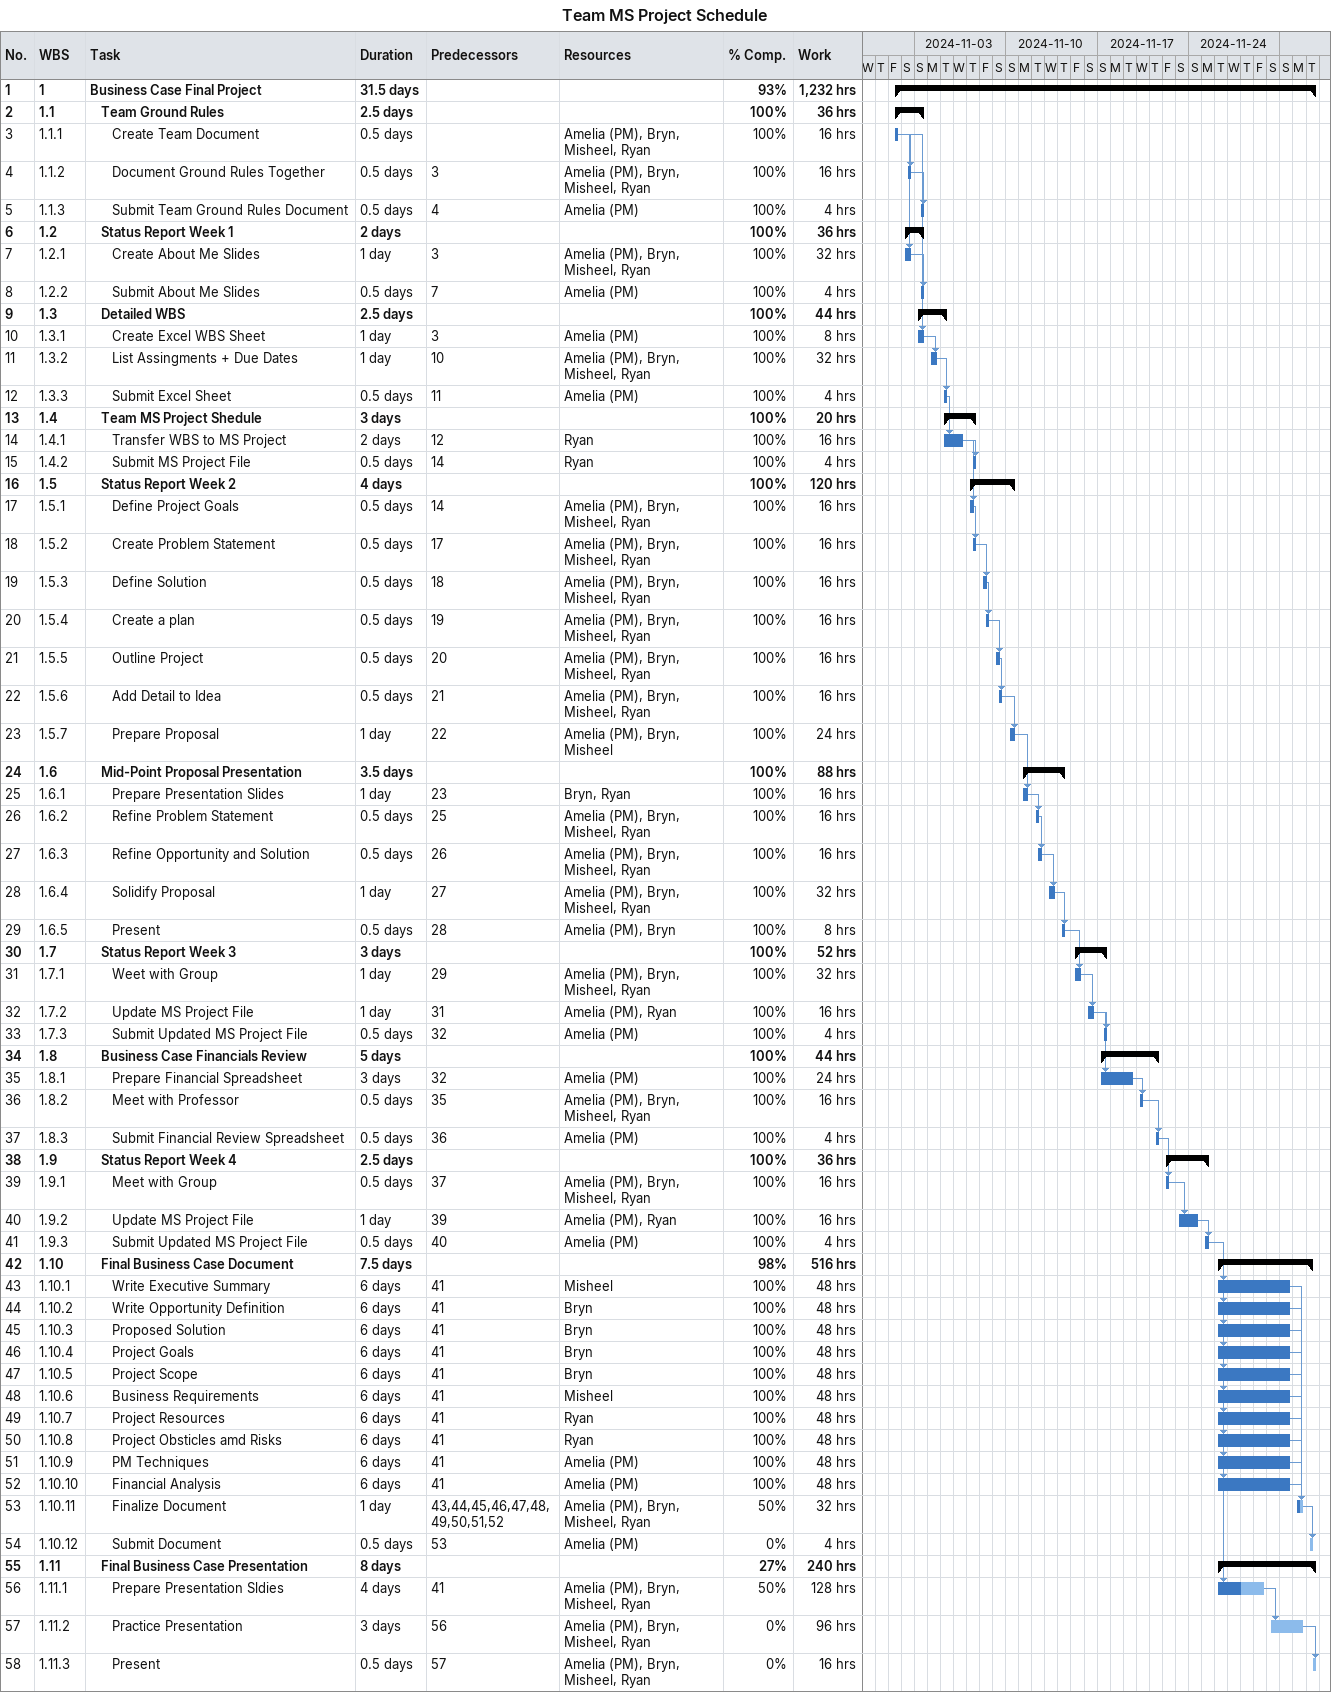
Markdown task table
Team MS Project Schedule

| ID | WBS | Task | Duration | Start | Finish | Predecessors | Resources | % complete | Work (h) |
|---|---|---|---|---|---|---|---|---|---|
| 1 | 1 | **Business Case Final Project** | 31.5d | 2024-11-01 | 2024-12-03 |  |  | 93 | 1232 |
| 2 | 1.1 | **Team Ground Rules** | 2.5d | 2024-11-01 | 2024-11-03 |  |  | 100 | 36 |
| 3 | 1.1.1 | Create Team Document | 0.5d | 2024-11-01 | 2024-11-01 |  | Amelia (PM), Bryn, Misheel, Ryan | 100 | 16 |
| 4 | 1.1.2 | Document Ground Rules Together | 0.5d | 2024-11-02 | 2024-11-02 | 3 | Amelia (PM), Bryn, Misheel, Ryan | 100 | 16 |
| 5 | 1.1.3 | Submit Team Ground Rules Document | 0.5d | 2024-11-03 | 2024-11-03 | 4 | Amelia (PM) | 100 | 4 |
| 6 | 1.2 | **Status Report Week 1** | 2d | 2024-11-02 | 2024-11-03 |  |  | 100 | 36 |
| 7 | 1.2.1 | Create About Me Slides | 1d | 2024-11-02 | 2024-11-02 | 3 | Amelia (PM), Bryn, Misheel, Ryan | 100 | 32 |
| 8 | 1.2.2 | Submit About Me Slides | 0.5d | 2024-11-03 | 2024-11-03 | 7 | Amelia (PM) | 100 | 4 |
| 9 | 1.3 | **Detailed WBS** | 2.5d | 2024-11-03 | 2024-11-05 |  |  | 100 | 44 |
| 10 | 1.3.1 | Create Excel WBS Sheet | 1d | 2024-11-03 | 2024-11-03 | 3 | Amelia (PM) | 100 | 8 |
| 11 | 1.3.2 | List Assingments + Due Dates | 1d | 2024-11-04 | 2024-11-04 | 10 | Amelia (PM), Bryn, Misheel, Ryan | 100 | 32 |
| 12 | 1.3.3 | Submit Excel Sheet | 0.5d | 2024-11-05 | 2024-11-05 | 11 | Amelia (PM) | 100 | 4 |
| 13 | 1.4 | **Team MS Project Shedule** | 3d | 2024-11-05 | 2024-11-07 |  |  | 100 | 20 |
| 14 | 1.4.1 | Transfer WBS to MS Project | 2d | 2024-11-05 | 2024-11-06 | 12 | Ryan | 100 | 16 |
| 15 | 1.4.2 | Submit MS Project File | 0.5d | 2024-11-07 | 2024-11-07 | 14 | Ryan | 100 | 4 |
| 16 | 1.5 | **Status Report Week 2** | 4d | 2024-11-07 | 2024-11-10 |  |  | 100 | 120 |
| 17 | 1.5.1 | Define Project Goals | 0.5d | 2024-11-07 | 2024-11-07 | 14 | Amelia (PM), Bryn, Misheel, Ryan | 100 | 16 |
| 18 | 1.5.2 | Create Problem Statement | 0.5d | 2024-11-07 | 2024-11-07 | 17 | Amelia (PM), Bryn, Misheel, Ryan | 100 | 16 |
| 19 | 1.5.3 | Define Solution | 0.5d | 2024-11-08 | 2024-11-08 | 18 | Amelia (PM), Bryn, Misheel, Ryan | 100 | 16 |
| 20 | 1.5.4 | Create a plan | 0.5d | 2024-11-08 | 2024-11-08 | 19 | Amelia (PM), Bryn, Misheel, Ryan | 100 | 16 |
| 21 | 1.5.5 | Outline Project | 0.5d | 2024-11-09 | 2024-11-09 | 20 | Amelia (PM), Bryn, Misheel, Ryan | 100 | 16 |
| 22 | 1.5.6 | Add Detail to Idea | 0.5d | 2024-11-09 | 2024-11-09 | 21 | Amelia (PM), Bryn, Misheel, Ryan | 100 | 16 |
| 23 | 1.5.7 | Prepare Proposal | 1d | 2024-11-10 | 2024-11-10 | 22 | Amelia (PM), Bryn, Misheel | 100 | 24 |
| 24 | 1.6 | **Mid-Point Proposal Presentation** | 3.5d | 2024-11-11 | 2024-11-14 |  |  | 100 | 88 |
| 25 | 1.6.1 | Prepare Presentation Slides | 1d | 2024-11-11 | 2024-11-11 | 23 | Bryn, Ryan | 100 | 16 |
| 26 | 1.6.2 | Refine Problem Statement | 0.5d | 2024-11-12 | 2024-11-12 | 25 | Amelia (PM), Bryn, Misheel, Ryan | 100 | 16 |
| 27 | 1.6.3 | Refine Opportunity and Solution | 0.5d | 2024-11-12 | 2024-11-12 | 26 | Amelia (PM), Bryn, Misheel, Ryan | 100 | 16 |
| 28 | 1.6.4 | Solidify Proposal | 1d | 2024-11-13 | 2024-11-13 | 27 | Amelia (PM), Bryn, Misheel, Ryan | 100 | 32 |
| 29 | 1.6.5 | Present | 0.5d | 2024-11-14 | 2024-11-14 | 28 | Amelia (PM), Bryn | 100 | 8 |
| 30 | 1.7 | **Status Report Week 3** | 3d | 2024-11-15 | 2024-11-17 |  |  | 100 | 52 |
| 31 | 1.7.1 | Weet with Group | 1d | 2024-11-15 | 2024-11-15 | 29 | Amelia (PM), Bryn, Misheel, Ryan | 100 | 32 |
| 32 | 1.7.2 | Update MS Project File | 1d | 2024-11-16 | 2024-11-16 | 31 | Amelia (PM), Ryan | 100 | 16 |
| 33 | 1.7.3 | Submit Updated MS Project File | 0.5d | 2024-11-17 | 2024-11-17 | 32 | Amelia (PM) | 100 | 4 |
| 34 | 1.8 | **Business Case Financials Review** | 5d | 2024-11-17 | 2024-11-21 |  |  | 100 | 44 |
| 35 | 1.8.1 | Prepare Financial Spreadsheet | 3d | 2024-11-17 | 2024-11-19 | 32 | Amelia (PM) | 100 | 24 |
| 36 | 1.8.2 | Meet with Professor | 0.5d | 2024-11-20 | 2024-11-20 | 35 | Amelia (PM), Bryn, Misheel, Ryan | 100 | 16 |
| 37 | 1.8.3 | Submit Financial Review Spreadsheet | 0.5d | 2024-11-21 | 2024-11-21 | 36 | Amelia (PM) | 100 | 4 |
| 38 | 1.9 | **Status Report Week 4** | 2.5d | 2024-11-22 | 2024-11-25 |  |  | 100 | 36 |
| 39 | 1.9.1 | Meet with Group | 0.5d | 2024-11-22 | 2024-11-22 | 37 | Amelia (PM), Bryn, Misheel, Ryan | 100 | 16 |
| 40 | 1.9.2 | Update MS Project File | 1d | 2024-11-23 | 2024-11-24 | 39 | Amelia (PM), Ryan | 100 | 16 |
| 41 | 1.9.3 | Submit Updated MS Project File | 0.5d | 2024-11-25 | 2024-11-25 | 40 | Amelia (PM) | 100 | 4 |
| 42 | 1.10 | **Final Business Case Document** | 7.5d | 2024-11-26 | 2024-12-03 |  |  | 98 | 516 |
| 43 | 1.10.1 | Write Executive Summary | 6d | 2024-11-26 | 2024-12-01 | 41 | Misheel | 100 | 48 |
| 44 | 1.10.2 | Write Opportunity Definition | 6d | 2024-11-26 | 2024-12-01 | 41 | Bryn | 100 | 48 |
| 45 | 1.10.3 | Proposed Solution | 6d | 2024-11-26 | 2024-12-01 | 41 | Bryn | 100 | 48 |
| 46 | 1.10.4 | Project Goals | 6d | 2024-11-26 | 2024-12-01 | 41 | Bryn | 100 | 48 |
| 47 | 1.10.5 | Project Scope | 6d | 2024-11-26 | 2024-12-01 | 41 | Bryn | 100 | 48 |
| 48 | 1.10.6 | Business Requirements | 6d | 2024-11-26 | 2024-12-01 | 41 | Misheel | 100 | 48 |
| 49 | 1.10.7 | Project Resources | 6d | 2024-11-26 | 2024-12-01 | 41 | Ryan | 100 | 48 |
| 50 | 1.10.8 | Project Obsticles amd Risks | 6d | 2024-11-26 | 2024-12-01 | 41 | Ryan | 100 | 48 |
| 51 | 1.10.9 | PM Techniques | 6d | 2024-11-26 | 2024-12-01 | 41 | Amelia (PM) | 100 | 48 |
| 52 | 1.10.10 | Financial Analysis | 6d | 2024-11-26 | 2024-12-01 | 41 | Amelia (PM) | 100 | 48 |
| 53 | 1.10.11 | Finalize Document | 1d | 2024-12-02 | 2024-12-02 | 43, 44, 45, 46, 47, 48, 49, 50, 51, 52 | Amelia (PM), Bryn, Misheel, Ryan | 50 | 32 |
| 54 | 1.10.12 | Submit Document | 0.5d | 2024-12-03 | 2024-12-03 | 53 | Amelia (PM) | 0 | 4 |
| 55 | 1.11 | **Final Business Case Presentation** | 8d | 2024-11-26 | 2024-12-03 |  |  | 27 | 240 |
| 56 | 1.11.1 | Prepare Presentation Sldies | 4d | 2024-11-26 | 2024-11-29 | 41 | Amelia (PM), Bryn, Misheel, Ryan | 50 | 128 |
| 57 | 1.11.2 | Practice Presentation | 3d | 2024-11-30 | 2024-12-02 | 56 | Amelia (PM), Bryn, Misheel, Ryan | 0 | 96 |
| 58 | 1.11.3 | Present | 0.5d | 2024-12-03 | 2024-12-03 | 57 | Amelia (PM), Bryn, Misheel, Ryan | 0 | 16 |
